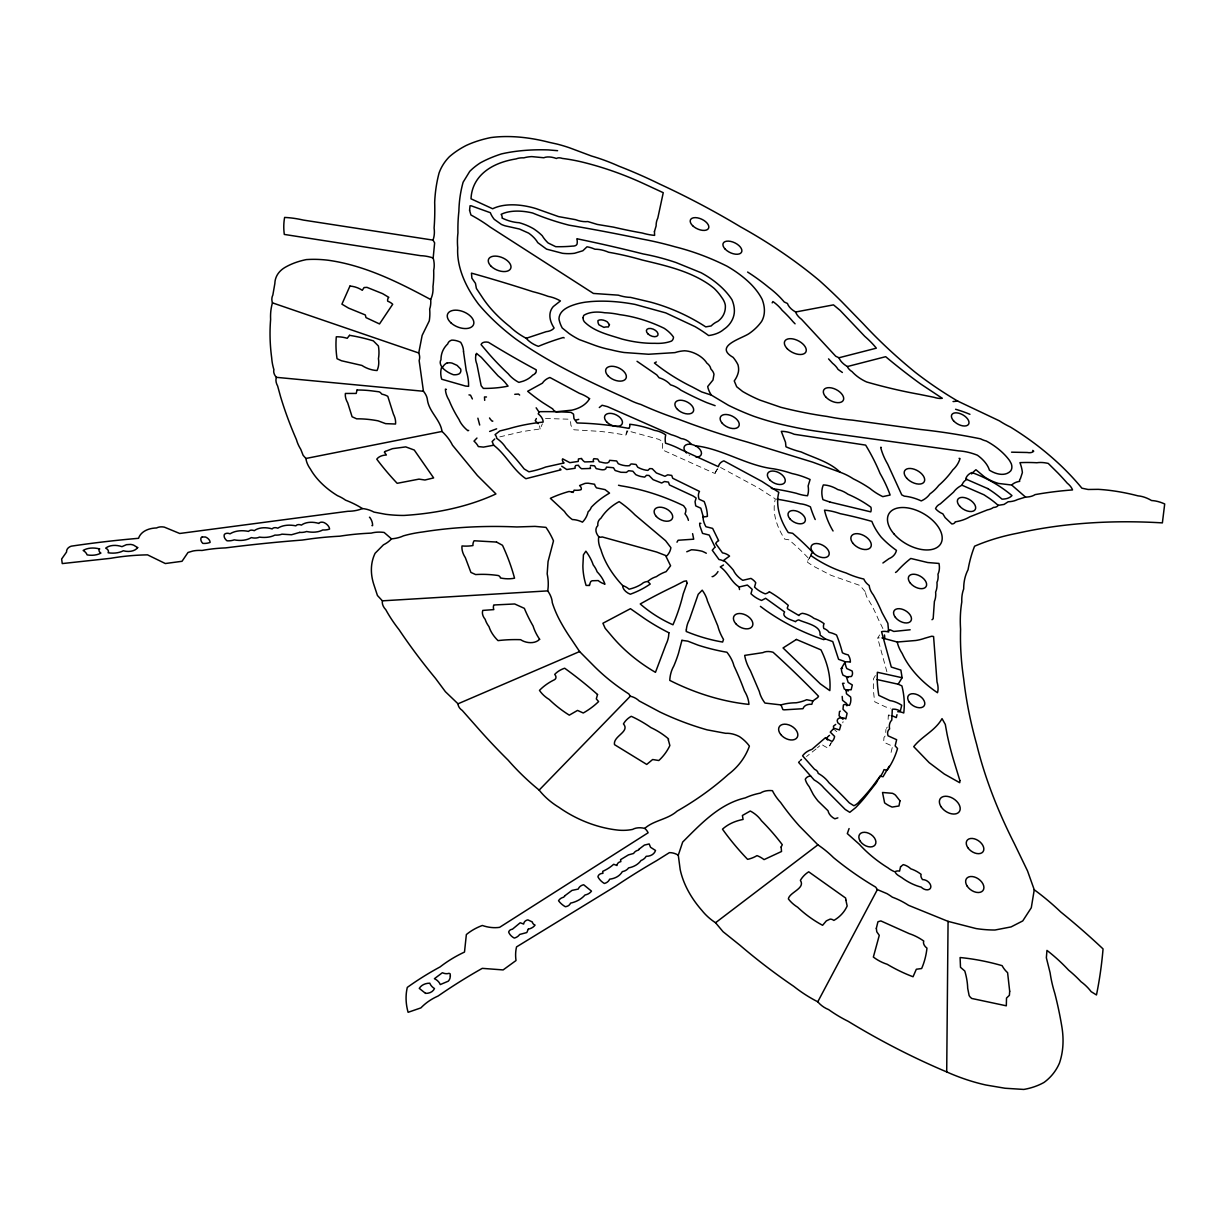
<?xml version="1.0" encoding="UTF-8"?>
<svg xmlns="http://www.w3.org/2000/svg" width="1226" height="1226" viewBox="0 0 1226 1226"><rect width="100%" height="100%" fill="white"/><g stroke="black" fill="none" stroke-linecap="round" stroke-linejoin="round"><path stroke-width="0.75" stroke-dasharray="5 3.75" d="M888.114 719.386L888.283 715.769L890.291 712.521M830.63 742.987L829.818 745.715M891.072 752.412L892.574 746.19L884.007 742.328L883.716 741.27L883.961 737.531L885.586 735.431L885.908 729.409M545.493 418.495L568.036 419.169L570.488 420.932L570.918 425.376L574.029 429.79L599.698 431.368A267.145 172.559 27.1 0 1 619.299 434.004L625.873 435.138L626.639 430.97L629.689 431.368L658.531 439.245A16.076 9.624 25.7 0 1 662.515 441.575L662.331 449.85L713.471 472.899L715.08 473.297L717.379 468.087M842.752 722.85L843.105 721.624M499.779 436.885L522.598 431.521L540.16 428.947L542.398 423.798M811.474 553.784L807.413 562.167A75.322 44.718 29 0 0 813.574 566.259L831.044 575.316L860.085 585.507L865.464 591.989L868.59 591.79M626.333 434.203L627.896 430.847M715.08 473.297L717.578 468.347M807.857 560.313L810.984 555.685M715.708 471.397L717.823 468.884M886.888 671.771L877.693 638.179L879.624 634.93M832.193 741.761L828.178 747.983A15.923 10.344 31.2 0 1 823.09 745.362L821.543 744.243L817.466 747.768M875.41 675.526L873.448 678.775L873.341 687.204A183.425 111.918 33.9 0 0 874.368 698.881L874.843 701.87L885.862 707.05A20.214 12.827 31.9 0 1 890.382 708.138M886.383 728.397L887.317 727.095M816.102 748.948L806.509 756.534M888.283 715.769L890.168 715.647M720.505 467.458L758.557 488.025L775.353 498.905C771.675 512.882 777.146 527.425 784.701 539.118L789.084 539.838L796.931 546.827A198.535 127.305 27.3 0 1 804.409 554.029L809.175 558.949M834.86 730.129L836.806 731.677M882.889 628.57L878.199 619.023A196.773 125.221 27.8 0 0 871.962 605.797L867.242 597.844A22.114 13.348 30.3 0 1 865.847 594.273L865.464 591.989M539.471 425.805L540.16 428.947M877.693 638.179A13.716 8.459 30.9 0 1 879.303 637.888M689.763 455.382A9.379 5.563 26.3 0 1 689.027 454.953"/><path stroke-width="1.5" d="M946.702 1071.922L948.066 921.37L908.527 905.309A56.549 38.742 35.3 0 0 892.344 897.171A48.274 33.071 34.8 0 0 886.996 893.647L877.372 889.601L875.655 887.103A211.7 134.446 33.1 0 1 833.542 857.648A76.64 53.193 32.8 0 0 817.911 844.837L799.429 826.094A202.98 129.282 33 0 1 780.701 802.57A44.718 29.761 31.6 0 1 772.426 790.678A23.616 15.984 31.4 0 0 760.411 793.084A98.432 67.491 32.8 0 0 745.301 797.881C719.493 803.796 700.674 824.071 682.683 842.047L678.284 855.181L680.169 869.479A91.429 63.691 32.3 0 0 701.854 910.366A42.512 30.052 32 0 0 715.54 922.734L723.034 931.683L739.968 945.246A394.787 250.686 33.2 0 0 793.728 986.332A100.808 69.959 34.5 0 0 817.773 1001.795A19.754 14.022 35.6 0 0 828.623 1009.596A99.26 68.733 35.3 0 0 848.177 1021.319A480.439 296.922 33.4 0 0 946.702 1071.922A164.192 110.248 36.6 0 0 985.919 1085.01L1005.029 1088.244L1023.817 1089.439A105.804 71.905 37.7 0 0 1044.016 1082.435A99.199 67.583 37.8 0 0 1059.433 1063.141A121.006 82.832 37.4 0 0 1062.053 1027.955A494.768 367.585 30.5 0 0 1054.789 993.29A160.514 101.497 39.7 0 1 1050.13 972.892L1046.36 957.767L1046.958 950.395A123.428 83.598 38.1 0 1 1068.597 970.134A88.533 59.277 38.5 0 1 1081.025 981.735A32.795 21.578 38.6 0 1 1091.14 991.65L1096.473 994.96A757.499 534.459 22.7 0 0 1103.048 948.924A569.967 432.579 40.7 0 0 1060.751 911.991A181.877 123.519 37.2 0 0 1034.254 889.769L1027.526 870.92L1014.254 843.442A517.142 286.394 38.4 0 1 976.662 744.366A639.175 342.928 39 0 1 963.713 679.081A533.049 291.527 38 0 1 961.445 659.803L960.985 653.535A533.049 291.527 38 0 1 960.586 629.245A259.759 148.561 34.9 0 1 961.812 601.905A77.652 45.377 32.4 0 1 963.697 588.94A106.907 61.852 32.6 0 1 968.05 569.738A337.901 188.329 35.5 0 1 974.593 546.198A409.009 239.591 37 0 1 1017.519 533.218A893.57 523.395 43.7 0 1 1162.386 522.889L1164.7 503.963A26.788 14.314 32.4 0 0 1151.582 500.545A21.164 11.325 32.2 0 0 1137.973 495.856A186.873 103.98 33.6 0 0 1098.205 489.343L1088.106 489.48L1081.899 488.193A182.95 104.287 30.2 0 0 1064.658 469.313L1062.59 467.275A182.965 104.302 30.2 0 0 1056.199 461.282L1054.008 459.321A182.965 104.302 30.2 0 0 1040.338 447.873L1037.962 446.019A182.95 104.287 30.2 0 0 1010.393 427.031A47.416 25.179 29.9 0 1 999.405 420.855L957.782 401.132A208.451 105.651 29.2 0 1 915.27 372.321A317.228 155.702 29.5 0 1 863.502 324.062L841.649 301.596A458.172 273.934 23.4 0 0 819.29 280.478A317.549 183.655 24.9 0 0 740.657 226.917A525.295 322.591 23.6 0 0 659.726 184.084A295.818 169.249 23.8 0 0 618.839 166.154A115.137 62.265 23.7 0 0 591.545 156.039L569.462 147.779A86.617 46.435 23.2 0 0 556.788 144.009L549.217 142.339A117.957 63.89 23.2 0 0 490.752 137.588A174.843 95.689 23.8 0 0 466.125 145.511A195.486 107.168 24.1 0 0 449.375 156.744A145.128 79 23.5 0 0 439.077 172.973A418.189 226.074 27.2 0 0 434.678 202.428A830.722 441.651 11.2 0 1 434.096 228.067A73.223 40.994 20.5 0 1 433.008 240.112L434.632 242.855L433.176 257.981A66.342 37.791 20.6 0 1 433.667 270.333A285.719 163.119 17.3 0 1 432.962 286.623A72.855 42.021 20.5 0 1 430.663 299.527A61.561 35.753 20.6 0 1 429.667 309.044A127.305 74.418 19.6 0 1 429.253 320.921L422.142 335.403L418.74 352.981A23.892 14.283 21.1 0 1 419.139 360.505L423.445 391.263A23.738 14.482 21.3 0 1 427.414 399.921C428.993 411.737 440.502 419.951 442.019 431.445A50.71 31.677 21.5 0 1 452.471 445.176L477.435 475.55L495.932 493.94A289.734 172.636 19.4 0 1 403.982 515.441A106.401 66.648 20.8 0 1 385.638 514.292L374.007 512.1A20.444 13.302 20.9 0 0 362.406 508.56A61.821 40.673 20.2 0 0 345.548 500.162A27.202 17.685 20.1 0 0 337.518 495.687A68.166 43.155 20.8 0 1 310.439 469.114A35.6 22.62 20.3 0 1 305.902 458.478L303.129 455.306L300.768 449.329A54.649 34.359 20.4 0 1 296.462 439.705A570.565 330.591 27.9 0 1 280.555 396.626L277.628 385.975A22.574 13.884 19.4 0 1 276.356 377.332A15.003 9.18 19.2 0 1 273.904 369.685A107.857 65.484 20.8 0 1 271.697 357.946A403.032 238.978 25.6 0 1 270.624 319.45A130.201 77.56 21.1 0 1 272.448 302.853A25.562 15.11 19.4 0 1 272.846 295.068L274.869 283.421A50.45 29.593 19.8 0 1 286.225 266.732A98.402 58.22 20.4 0 1 306.347 259.59L309.458 259.422A86.785 51.323 20.1 0 1 328.108 260.234C364.72 265.306 398.511 282.241 430.663 299.527M772.181 302.868L772.901 301.535A30.19 16.49 26.3 0 1 782.111 310.27A102.555 57.208 25.9 0 1 793.053 321.733L795.076 323.817M842.185 696.429L842.553 700.337L846.691 703.555L846.921 705.839M1034.254 889.769L1031.296 907.746L1022.745 920.925L1011.067 926.917L994.976 930.013A124.96 81.008 34.3 0 1 976.126 928.572L948.066 921.37M575.071 466.263L575.117 468.255L566.749 469.512L561.707 466.186M845.342 663.251L844.316 661.366L838.569 659.312L832.76 641.581L825.282 638.899L820.056 635.068C821.267 625.521 805.88 623.344 798.785 619.912A9.502 5.946 29.5 0 0 797.115 620.433L796.655 620.693A9.502 5.946 29.5 0 0 795.536 621.72C793.023 620.279 780.64 617.613 784.579 611.927L765.637 598.303L761.545 600.449A20.198 12.551 28.5 0 1 750.956 593.752L752.182 589.354L747.354 585.047L739.186 586.978L739.493 589.537M897.003 714.681L896.298 717.608L893.218 716.214A9.854 6.253 31.9 0 0 892.176 715.938M812.838 700.981L811.811 704.306A13.547 8.751 30.7 0 0 802.984 708.705L784.242 709.839L782.908 709.639L781.008 704.919L764.963 703.065A34.435 22.237 30.1 0 1 759.308 691.479L750.389 670.637A57.009 36.305 29.8 0 1 744.688 655.389L762.848 652.646A15.126 9.67 29.4 0 1 773.054 652.247A864.851 701.9 19.3 0 1 818.524 696.23A8.812 5.655 30.3 0 1 817.374 697.763L812.838 700.981L806.677 699.709A60.963 39.002 29.3 0 1 796.088 702.789A66.817 43.784 31.3 0 0 781.008 704.919M536.344 418.541L535.256 420.702L538.214 423.69M889.157 766.311L883.042 776.732L879.931 776.119L876.268 782.924L864.943 797.298A371.447 242.242 25 0 1 855.671 807.612L849.787 812.332L845.189 809.436L823.979 788.042A23.493 15.677 31.7 0 0 814.156 779.951L798.647 762.449L799.505 761.392M849.082 828.561L847.319 833.588L859.257 844.224A90.893 59.216 33.6 0 0 888.022 867.87A17.884 11.908 34 0 0 893.126 871.058L894.076 871.471M817.773 1001.795L877.372 889.601M717.976 571.546L717.7 572.067A30.481 19.018 27.1 0 1 713.011 576.511L712.091 576.634M848.223 677.518L842.921 675.112L841.741 671.771L841.281 668.553L845.128 662.009A11.923 7.494 30.7 0 1 850.354 662.178A17.992 11.295 30.3 0 0 848.162 654.837A13.103 8.168 30.3 0 1 842.4 652.768A189.754 122.692 27.3 0 0 836.546 635.037A18.712 11.708 30.1 0 0 829.052 632.355A6.59 4.107 29.8 0 0 823.811 628.509A12.413 7.708 30 0 1 824.087 623.682A23.217 14.528 29.7 0 0 813.972 618.364A15.984 9.992 29.5 0 0 802.478 613.322A9.532 5.931 29.5 0 0 798.969 615.544L787.812 609A3.203 1.992 29.1 0 1 787.276 607.989L788.257 605.337A82.663 52.718 28.6 0 0 769.254 591.683A13.854 8.597 28.4 0 1 765.162 593.828A20.244 12.536 28.5 0 1 754.542 587.101L755.752 582.718A11.126 6.927 28.2 0 0 750.925 578.411L742.741 580.327A19.34 11.969 28.1 0 1 733.424 570.228A68.135 43.094 27.2 0 0 723.784 560.236L729.562 556.098A8.98 5.563 27.6 0 0 722.512 552.895L715.723 543.562A12.26 7.555 27.5 0 1 718.681 540.758L712.628 528.391L705.931 526.72A31.447 19.156 27.4 0 1 703.05 516.544A9.578 5.839 26.8 0 0 707.417 516.361A73.943 45.439 25.7 0 0 704.168 501.541L699.081 499.227A20.352 12.306 27 0 1 699.479 491.411L672.737 478.278L671.725 475.427L667.695 474.83L664.921 476.301L656.354 472.945L652.217 468.73L649.749 468.577L647.895 470.401A16.352 9.869 25.6 0 1 637.735 467.229L636.064 464.47L631.788 463.964A3.724 2.268 25.5 0 0 630.455 464.393L629.612 465.65A15.601 9.425 25.2 0 1 618.287 463.719L616.632 460.961L609.674 460.332C608.97 465.144 602.273 462.187 599.33 461.819L597.69 459.045L593.89 458.662A5.609 3.417 24.9 0 0 593.66 461.666L584.679 461.926A7.494 4.567 24.7 0 1 581.568 458.463L578.457 458.938L578.228 461.436L569.845 462.662L562.642 458.846A5.195 3.188 24.3 0 0 564.113 462.938L545.647 467.045A118.57 71.568 22.4 0 1 528.912 471.795L524.13 468.914A281.582 184.498 19.5 0 0 505.955 447.858A28.612 17.7 22.8 0 0 496.653 438.28A8.122 4.981 22.9 0 0 495.059 434.632L499.779 430.97L508.928 428.686A224.266 142.86 26.4 0 1 543.149 422.096A13.609 8.23 23.5 0 0 538.229 413.852L539.317 411.691A403.507 268.402 28.2 0 1 571.055 412.38L573.523 414.143L573.952 418.572L577.078 422.985A267.82 172.36 27 0 1 629.015 428.426A15.923 9.486 24.9 0 0 629.766 424.257A69.606 42.205 25.7 0 1 654.531 430.387A16.122 9.609 25.7 0 1 665.718 434.893A45.714 27.079 26.5 0 0 665.549 443.184A51.967 31.447 26 0 1 680.691 449.452L718.421 466.692A19.309 11.478 27.1 0 1 723.846 460.853L761.99 481.466L778.832 492.362A85.789 50.649 29.2 0 0 788.257 532.559L792.64 533.295A199.041 127.152 27.3 0 1 812.807 552.42A9.456 5.716 29 0 0 811.03 555.639A75.491 44.642 29 0 0 846.109 572.971A55.936 33.225 29.3 0 0 863.824 579.04A12.383 7.448 30 0 0 869.219 585.522A22.16 13.333 30.3 0 0 873.356 594.947A197.248 125.067 27.8 0 1 882.015 612.556L887.854 623.298L888.697 632.003A13.747 8.444 30.9 0 0 881.555 631.697L891.302 667.067L900.88 670.086L902.121 677.733L898.152 684.2L876.988 679.541M644.753 828.408C653.703 820.301 667.818 819.489 677.043 811.152A521.755 335.204 19.8 0 0 728.259 774.449A131.243 87.92 27.3 0 0 748.626 748.166L749.408 746.113A29.363 19.693 29.7 0 0 739.431 736.596A20.903 13.992 29.8 0 0 725.639 733.317L707.111 729.853A195.21 123.305 27.7 0 1 659.849 711.969L639.206 700.95A12.934 8.705 27.4 0 0 630.317 696.215L628.815 693.916A142.216 91.291 27.6 0 1 594.901 666.975L579.607 651.558L571.546 639.512A197.003 124.638 28.1 0 1 558.826 618.548A134.538 86.295 27.3 0 1 552.282 602.64A32.091 21.087 24.3 0 0 551.455 598.242L550.934 596.771A32.091 21.087 24.3 0 0 547.715 590.886A91.981 60.181 22.9 0 0 547.179 573.875L548.053 561.554L553.493 540.881A94.341 61.024 23 0 0 545.968 527.364L534.95 526.383L516.82 526.965A480.822 347.586 29.7 0 0 422.771 531.961A143.381 96.456 23.8 0 0 403.477 535.839A40.151 25.945 21.1 0 1 391.492 538.858A45.592 29.639 20.6 0 1 383.462 544.804L375.095 553.294A83.123 55.032 22.9 0 0 373.93 584.848L377.439 595.499L382.389 600.832A14.835 9.977 21.8 0 0 385.807 609.72A153.296 100.716 24.3 0 0 399.032 629.643A532.191 321.028 29.1 0 0 435.506 678.376L445.421 691.725L458.018 703.801A9.348 6.498 24 0 0 462.279 710.467L476.531 726.589A484.423 297.949 29.4 0 0 508.223 760.243A195.547 130.998 27.7 0 0 539.149 790.096A57.254 40.06 27.2 0 0 559.025 807.398A91.965 63.675 27.5 0 0 618.915 830.201A50.465 35.339 28 0 0 632.555 829.42A18.237 12.919 29.4 0 1 644.753 828.408A11.065 7.831 29.1 0 1 648.11 832.791L499.595 927.346A31.815 23.815 26.5 0 1 482.324 925.477A77.805 59.584 28.8 0 0 466.355 934.564L464.501 952.066A183.67 144.147 32.3 0 0 440.073 966.931A453.681 362.651 42.1 0 0 407.308 987.39A69.575 54.281 27.7 0 0 408.105 1012.308L420.886 1007.895A75.874 60.028 28.8 0 1 438.05 996.048A1025.534 763.446 57.6 0 1 482.278 968.356L503.12 969.919L516.023 960.525A54.618 41.163 29.6 0 1 516.544 946.901L615.759 886.092A1834.648 1134.755 61.1 0 1 656.676 860.621L669.396 852.637A13.179 9.348 30.3 0 1 678.284 855.181M676.982 542.198L678.116 540.252L693.701 539.195L692.598 533.662M827.933 736.657L826.324 738.696L827.596 739.968M539.149 790.096L630.317 696.215M828.515 736.06L829.512 735.401M965.031 480.623L964.203 481.389A29.792 16.704 30.5 0 0 961.966 485.205A62.419 35.232 31 0 0 953.537 492.147L940.296 503.886A25.01 14.298 30.4 0 0 935.545 508.637A11.279 6.437 30.1 0 0 942.84 513.817L945.139 517.633L951.82 523.962A7.249 4.153 30.2 0 0 955.161 521.878A75.384 42.665 29.4 0 0 969.812 516.82L987.512 509.863A28.505 16.015 30.2 0 0 993.397 507.441A11.708 6.559 30.5 0 0 998.209 505.342L1004.063 504.422L1008.155 501.771A36.811 20.413 30.3 0 0 1017.442 499.595L1025.534 497.082A29.991 16.52 30.5 0 0 1035.066 494.63A626.747 362.513 39.5 0 1 1072.535 489.925A13.134 7.157 31.1 0 0 1067.218 483.151A200.773 115.413 30 0 0 1058.084 473.159L1048.261 463.428A30.696 16.735 31 0 0 1036.828 462.754A187.777 105.589 32.8 0 0 1019.955 462.662L1020.844 465.206A67.874 37.577 29.8 0 1 1022.377 472.577L1020.369 478.784A7.095 3.908 30.7 0 0 1019.695 481.343A31.738 17.562 31.1 0 0 1011.68 485.021L998.577 483.458A28.52 15.708 30.2 0 1 984.585 476.975L975.942 469.742A98.969 55.109 31.5 0 0 971.574 473.926M800.455 760.381L801.497 759.461M476.945 438.05L474.002 441.115A19.447 12.061 22.5 0 1 478.324 446.57L483.473 447.107L493.71 445.222C506.077 454.693 513.066 470.033 525.877 478.707L561.033 469.788L560.052 468.761M599.315 407.538L602.104 405.254L607.529 406.664L671.143 434.678A31.83 19.034 26 0 1 681.12 438.571A9.026 5.364 26.1 0 1 691.203 444.333M932.005 619.728L933.17 618.762L934.396 601.43A44.902 26.849 30.2 0 0 935.622 592.127A48.059 28.612 30.1 0 0 936.955 582.442A35.202 20.842 30.2 0 0 937.967 574.228A39.83 23.493 30.1 0 0 938.978 563.439L927.73 562.535L910.78 558.458A288.6 170.675 34.8 0 0 896.819 571.592L895.516 572.465M714.237 547.945L712.275 550.229L719.034 559.562A8.95 5.578 27.6 0 1 723.616 561.079M715.54 922.734L817.911 844.837M686.759 551.777L691.433 549.769A42.42 26.665 27.5 0 1 702.1 551.24A23.478 14.681 27.3 0 1 706.314 553.248M575.776 465.482L578.473 465.282A7.479 4.582 24.7 0 0 581.568 468.73L590.534 468.47L590.212 467.627M882.904 562.995L889.003 558.658A31.018 18.344 29.5 0 0 896.436 550.367A65.407 37.807 30 0 1 881.188 537.141A62.909 36.428 30.1 0 1 871.855 521.387A359.954 232.342 32.5 0 0 840.162 513.648A46.312 27.677 29.1 0 0 824.516 510.139A96.272 56.013 29.9 0 0 832.331 529.77L833.052 530.981M494.737 438.985L492.132 441.575L493.71 445.222M479.703 425.024L477.879 418.189M965.965 479.918L966.992 479.305M723.478 565.017L720.29 566.918C728.137 572.281 731.033 582.089 739.186 586.978M957.782 401.132L953.046 401.546M825.282 638.899L823.78 639.65A136.546 82.096 29 0 1 765.468 610.134L760.411 606.38M897.263 642.026L915.745 640.493A72.947 43.952 30.1 0 0 924.726 638.256L931.607 636.263A6.605 4 31.4 0 1 933.584 636.555L937.016 681.993A34.497 21.409 31.5 0 1 937.492 692.721A73.729 44.565 32 0 1 902.198 653.519A40.228 24.489 31.5 0 1 897.263 642.026L881.969 637.903M458.018 703.801L579.607 651.558M489.634 431.445L496.637 428.824M468.684 430.403L467.903 430.709A29.746 18.145 22.8 0 1 459.014 419.507A158.077 94.034 24.5 0 1 449.053 400.228A38.466 23.217 22.6 0 1 445.421 389.117L446.402 389.424M526.199 338.299L546.168 331.679A20.198 11.616 23.2 0 0 554.106 328.001L553.156 326.468A39.937 22.834 24 0 1 553.324 306.531L560.42 300.937A21.915 12.521 23.4 0 0 548.175 296.385A90.188 52.626 23.3 0 0 532.743 291.65A1331.528 1129.882 26.4 0 0 471.458 273.137L471.887 278.21L475.458 283.344L476.393 288.432L482.492 297.627A110.386 62.189 23.7 0 0 509.985 326.698A47.416 27.202 23.3 0 0 526.199 338.299A18.712 10.85 23.4 0 0 538.352 346.345A411.63 254.993 29.4 0 1 563.286 337.502L564.19 337.932M837.864 817.865L834.845 818.799A9.915 6.605 32.4 0 1 828.04 810.769L818.048 801.053A60.289 39.523 32.3 0 1 813.206 794.371L809.145 786.556A18.865 12.475 31.7 0 1 805.283 779.292A12.505 8.306 31.7 0 1 810.555 775.889M656.324 361.961L654.439 363.019A116.47 64.717 25.9 0 0 692.307 386.972L701.578 391.891L711.341 395.094L728.459 405.316A155.917 85.636 26.5 0 0 753.806 416.288A183.548 100.011 26.3 0 0 790.203 426.357A255.836 136.5 25.9 0 0 816.654 431.215L958.594 450.877A43.875 24.505 30.2 0 1 977.398 455.214A25.884 14.39 29.9 0 1 989.413 470.156C995.267 474.018 1004.983 476.883 1010.622 470.999A19.907 10.942 30.2 0 0 1011.297 463.735L1009.642 460.67A43.6 24.137 30 0 0 1006.04 456.225L1004.707 454.785A43.6 24.137 30 0 0 986.256 441.008A15.279 8.321 29.8 0 1 980.585 438.847A610.671 381.409 36.5 0 0 920.603 429.498L852.56 420.15A177.54 95.613 26.7 0 1 827.06 416.442A285.122 149.541 25.8 0 1 780.824 407.293L759.768 400.044A83.552 46.465 26.7 0 1 742.649 391.492L736.688 386.742L734.236 380.903A72.028 40.856 25.3 0 0 738.404 371.892A38.91 22.053 25.8 0 0 737.975 364.766A42.22 23.984 25.8 0 0 733.148 357.379C713.455 346.146 741.515 338.713 749.086 333.579A144.101 78.556 24.4 0 0 761.622 321.411A67.997 37.255 25.4 0 0 762.741 300.998L762.204 299.466A64.717 35.493 25.5 0 0 751.124 284.34A71.384 39.232 25.5 0 0 742.956 277.015L741.485 275.85A71.384 39.232 25.5 0 0 726.987 266.18A146.599 82.479 25.5 0 0 675.189 246.84A236.419 136.76 25.7 0 0 642.317 239.101A2304.619 1874.523 64.3 0 0 569.094 225.186A144.913 75.491 23.1 0 1 532.605 213.002A46.542 25.715 23 0 0 501.143 214.335A10.467 5.747 22.3 0 1 502.047 218.044A26.88 14.651 22.5 0 0 519.196 222.718A34.696 19.248 22.8 0 1 533.417 228.664A40.351 22.405 22.7 0 1 542.244 235.729A34.251 18.742 23.5 0 0 548.114 242.978L555.73 246.687A137.419 73.1 22.4 0 0 572.465 246.104A8.076 4.429 23.5 0 0 577.002 244.173A31.217 17.133 23.1 0 0 576.848 238.748A1500.44 1212.729 40.8 0 1 643.221 253.951A147.626 83.889 25.3 0 1 676.062 262.563L701.103 272.739A60.58 33.5 25.2 0 1 731.968 299.711A58.94 32.504 25.2 0 1 734.282 308.691C735.217 316.952 730.573 324.982 723.738 329.411A52.136 28.857 25.2 0 1 708.643 335.556A94.754 54.511 25.3 0 0 695.142 326.668L665.779 312.906L635.022 304.416A140.423 81.897 25.4 0 0 590.947 301.565L585.614 302.132A93.605 53.99 24.9 0 0 577.415 303.772C569.967 305.872 559.24 309.657 558.964 318.944A50.91 29.041 24.3 0 0 562.228 328.001L569.109 333.533A47.967 27.248 24.1 0 0 579.27 339.571L594.702 345.288A66.204 37.393 24.2 0 0 610.977 349.793A90.28 50.588 24.2 0 0 624.111 352.506L648.539 354.253L675.005 352.613A48.795 27.968 26 0 1 684.491 350.789A18.804 10.712 25.7 0 1 706.835 363.08A9.655 5.486 25.9 0 1 710.728 368.75L712.49 370.942A14.528 8.291 25.9 0 1 713.976 374.298L712.996 379.999L707.693 386.542A34.635 19.8 26.5 0 0 711.341 395.094M835.718 724.413L833.435 726.19L833.787 729.286M795.628 312.002A14.85 8.015 26.9 0 0 801.528 319.312L835.734 356.26L838.982 357.762L876.345 348.169A69.054 37.899 27.4 0 0 864.759 336.338L840.055 310.331L833.481 304.876L795.628 312.002A13.532 7.295 26.8 0 1 787.46 303.481L784.242 301.994A68.533 37.623 25.9 0 0 768.503 287.236A132.163 73.79 25.5 0 0 748.32 272.494L747.599 272.049M847.396 366.543L885.662 356.689A343.587 167.656 29.4 0 0 920.282 383.723L942.273 398.297A15.202 8.23 28.9 0 1 934.12 397.331L919.362 394.343A332.767 166.246 26.5 0 1 866.629 381.976A26.236 14.314 28 0 1 852.055 371.616A8.98 4.919 27.8 0 1 849.756 369.854L849.112 369.21A8.98 4.919 27.8 0 1 847.396 366.543A14.252 7.785 27.7 0 1 838.982 357.762M492.821 421.131L492.254 421.254A14.314 8.689 23 0 1 489.649 418.173L489.542 417.959M305.902 458.478L442.019 431.445M695.433 445.774C722.145 448.685 746.665 465.711 773.713 468.838A87.184 52.442 28.3 0 1 792.042 473.543A54.588 32.474 28.3 0 1 810.095 479.504L808.118 486.002A45.776 27.049 27.5 0 1 807.505 495.748A31.094 18.206 27.9 0 1 796.364 493.296A183.931 114.355 29.5 0 0 773.345 488.822L771.307 488.316M841.281 668.553L842.477 668.369M514.767 394.312L518.491 394.067L519.655 395.033M910.167 629.781L893.8 631.451L890.137 629.796A7.571 4.628 30.6 0 1 888.191 630.425M371.999 525.648L372.581 525.617A20.888 13.609 20.6 0 0 369.746 517.311L369.455 517.234M538.98 411.997L536.145 407.798M844.132 683.265L842.538 683.357L844.27 688.981L848.223 691.02M382.389 600.832L547.715 590.886M486.477 396.979L484.485 396.963L484.699 400.35M276.356 377.332L423.445 391.263M557.6 150.691L548.344 149.909A195.486 108.072 24.3 0 0 501.48 153.909A222.672 123.228 24.7 0 0 480.454 162.797A162.568 89.008 24 0 0 469.757 171.364L463.121 182.199A357.333 193.662 26.7 0 0 458.876 211.408A431.659 234.12 27.8 0 0 457.957 232.925A187.272 104.133 24.5 0 0 457.712 247.759A152.714 85.483 24.1 0 0 478.584 304.247A170.414 94.831 24.2 0 0 515.855 339.066C550.612 363.708 589.384 381.822 628.11 399.247A37.715 21.915 25.1 0 0 640.861 404.473A215.975 118.707 25.3 0 0 678.3 419.139A440.563 225.814 25.2 0 0 747.247 442.034L812.623 462.141L840.147 472.24A36.504 21.348 28.7 0 1 853.342 478.86A77.943 46.144 28.9 0 1 870.031 488.5A36.228 20.719 29.1 0 0 882.797 496.637L890.122 495.028A171.548 102.003 27.1 0 0 880.023 473.389A259.667 155.809 25.6 0 0 865.648 445.115L794.203 434.265A21.731 12.582 27.6 0 0 781.299 431.353L785.514 442.295L785.958 446.8A57.009 32.474 27.4 0 0 801.16 451.95C814.279 458.003 829.65 461.941 840.147 472.24M700.858 523.349L699.663 523.211L699.801 525.663L702.529 533.387L709.21 535.057L715.218 547.424M881.325 447.413L880.666 447.321A89.774 50.005 29.9 0 0 887.701 464.179L901.754 494.875L904.298 496.147A36.581 21.179 29.9 0 1 921.278 500.913A54.25 30.911 29 0 0 929.952 493.879A113.834 64.396 28.1 0 0 938.702 485.45A257.981 143.978 26.1 0 0 952.801 469.88A78.433 43.768 28.7 0 0 960.019 458.555L959.084 458.34M637.03 361.302L656.784 374.895L659.067 377.761A14.804 8.597 25.4 0 1 670.53 384.826A18.191 10.574 25.6 0 1 680.905 390.174A174.966 95.904 26 0 0 706.85 402.664L715.126 405.668M433.008 240.112L303.297 220.067A68.641 39.661 19.5 0 0 284.631 217.431A144.499 82.173 21.4 0 0 284.309 234.427L420.595 255.682A27.999 16.015 21.5 0 1 433.176 257.981M468.976 394.895L470.508 395.17L472.378 398.94M618.517 485.251L621.138 485.848A153.633 98.432 26.6 0 1 683.572 505.725L685.809 508.897A19.371 11.877 26.3 0 1 684.982 513.817A19.631 12.091 26.4 0 1 688.338 520.069L688.399 520.36M902.121 677.733L877.372 672.277A183.869 111.765 33.9 0 0 878.797 695.372L889.861 700.567A20.275 12.812 31.8 0 1 901.738 705.256L900.313 711.126A9.885 6.237 31.9 0 0 892.298 709.272L891.777 720.106A20.244 12.827 32.3 0 0 889.616 728.918A12.321 7.846 32.2 0 0 888.053 735.815L896.635 739.707L895.149 745.914L897.539 748.519A170.245 110.447 29.1 0 1 887.149 770.219L884.038 769.606A64.334 41.853 31.2 0 1 877.28 779.92A372.397 241.982 25 0 1 859.778 801.053A32.351 21.348 31.9 0 1 853.909 805.758L849.296 802.861A282.608 203.593 30.8 0 0 829.067 782.832A23.555 15.662 31.6 0 0 818.156 773.345A4.49 2.973 31.5 0 0 814.524 769.284L802.586 755.829A36.152 23.8 31.8 0 1 811.888 749.393L825.496 737.638A15.969 10.329 31.2 0 0 832.148 741.393A19.309 12.551 30.9 0 0 834.584 736.397L830.263 732.106L833.45 728.811A4.414 2.85 31.2 0 1 835.059 728.581L839.473 729.945L840.821 725.164L837.726 722.712C835.136 717.348 842.706 716.72 845.833 718.926L847.105 713.317L842.998 709.256L843.381 705.119A4.306 2.743 31.1 0 1 844.683 704.46L849.449 705.364A26.221 16.735 30.6 0 0 850.614 697.012L846.461 693.778L846.078 689.87L851.181 689.748L852.315 684.966L848.162 682.438L846.415 676.813L851.35 676.507A11.249 7.095 30.5 0 0 852.101 670.99L846.783 668.568A25.792 16.122 30.9 0 1 845.128 662.009M955.575 409.269L957.261 409.76A81.468 45.239 29.9 0 1 968.188 413.606L969.935 414.311M272.448 302.853L418.74 352.981M961.966 485.205L983.972 494.798L989.566 498.507A62.02 35.447 30.5 0 1 994.868 502.522L998.209 505.342M898.152 684.2L901.907 685.901A130.906 83.674 29.6 0 1 903.731 712.98A11.57 7.31 32 0 0 897.723 711.739M647.864 581.492A38.558 24.627 27.3 0 1 656.431 576.634A67.169 42.864 27.9 0 1 666.132 571.638L670.576 565.768L665.534 555.47L656.661 552.037L602.027 536.896A3.126 1.962 25.4 0 1 598.732 536.712A39.385 24.796 26.1 0 0 600.909 549.662A98.586 61.576 27.1 0 0 622.609 585.522A9.685 6.207 26.3 0 0 630.317 594.227L633.06 593.169A147.013 92.088 24.1 0 0 650.224 584.036L647.864 581.492A13.67 8.735 26.7 0 0 641.995 583.806A60.273 38.205 25.4 0 1 629.076 589.2A12.291 7.908 26.2 0 0 622.609 585.522M842.369 372.474L838.017 369.363A17.44 9.639 27.5 0 0 832.561 363.279L828.561 358.881M1011.557 452.179L1027.219 452.486A11.218 6.069 30.4 0 0 1033.702 451.214L1032.736 450.402M391.492 538.858L384.136 532.467A28.949 19.049 21.4 0 0 379.049 532.115L377.409 532.161A28.949 19.049 21.4 0 0 371.263 533.126A266.44 187.379 23.8 0 0 339.786 536.191A359.264 260.525 24.3 0 0 311.649 538.72L302.255 540.053A3274.232 2257.281 83.1 0 0 225.584 547.899A144.883 100.93 18.9 0 0 202.029 550.474A29.072 19.631 17.5 0 0 192.865 551.026L188.007 552.482L182.015 561.293L165.326 563.531L147.534 554.857A207.056 148.269 17.1 0 0 110.463 558.336L62.25 563.577L61.637 559.01L66.541 552.037A10.896 7.341 14.7 0 1 71.185 546.183A1205.112 1085.087 45.9 0 1 130.155 539.057L138.569 538.291A25.302 16.934 16.6 0 1 156.576 527.962A10.436 6.958 16.6 0 1 164.33 527.134L179.716 533.479L347.893 511.288A39.094 25.087 20.2 0 0 362.39 508.56M1011.68 485.021L1025.534 497.082M842.998 719.294L839.074 715.815L839.458 711.678A4.291 2.743 31.1 0 1 840.254 711.157M703.494 517.571L700.812 508.208L695.724 505.894L695.05 501.695L696.138 498.062L693.318 496.086L669.457 484.96L668.446 482.109L664.431 481.527L661.657 483.013L653.106 479.657L648.983 475.458L646.516 475.29L644.677 477.129L640.846 476.5A16.321 9.885 25.6 0 1 635.742 474.615L632.861 471.213L628.601 470.707L626.409 472.393L620.938 472.286L615.115 470.493L613.475 467.734L606.518 467.106C605.813 471.918 599.131 468.976 596.204 468.623L594.564 465.849L590.763 465.466A5.594 3.417 24.9 0 0 590.334 466.095M884.498 634.976L884.835 638.455M686.483 452.992A9.379 5.563 26.3 0 1 687.449 444.348A9.379 5.563 26.3 0 1 700.337 449.927A9.379 5.563 26.3 0 1 696.077 457.145M776.901 499.151A269.429 171.885 30.6 0 1 800.18 503.779A19.064 11.356 28.4 0 1 810.417 506.844A139.059 80.334 30.2 0 0 815.213 519.533M578.733 419.369A78.694 46.419 23.4 0 1 576.097 419.982M666.561 556.098A37.071 23.187 26 0 0 670.898 547.685L665.595 540.712L634.915 514.828A79.383 50.251 25 0 0 619.161 501.633A108.194 67.828 27.2 0 0 600.97 518.169A17.915 11.218 25.6 0 0 597.859 525.586L596.924 526.659A14.543 9.149 25.5 0 0 598.732 536.712M781.131 847.013L781.529 851.488L764.043 859.625A18.804 13.088 31.9 0 0 756.994 855.625A47.201 32.55 30.7 0 1 747.615 859.365A210.964 137.496 32.6 0 1 722.497 829.174A68.089 47.17 32.3 0 1 743.079 819.458L742.404 815.489L750.281 811.014A22.727 15.601 31.1 0 1 761.453 820.73A193.064 139.657 30.1 0 1 782.28 844.699L781.131 847.013M583.024 317.687L583.315 319.833A10.023 5.701 24.1 0 0 584.465 321.886C594.349 331.74 609.199 334.928 621.965 339.05A88.441 49.193 24.3 0 0 654.761 343.311A47.324 26.574 24.7 0 0 671.618 341.027A15.555 8.797 25.1 0 0 673.488 337.119A25.961 14.727 25 0 0 664.247 328.338A89.789 51.998 25 0 0 619.758 314.653A59.415 34.144 24.7 0 0 604.755 312.768A34.098 19.478 24.4 0 0 583.714 315.419L583.024 317.687M469.573 210.274L470.937 214.979A102.08 57.944 21.5 0 1 490.109 227.04L593.415 293.443L618.302 295.159A28.244 15.662 24.3 0 0 630.516 297.382L650.424 302.102A113.62 65.545 25.2 0 1 705.747 326.882L711.172 325.947A50.189 28.014 26.5 0 1 717.777 321.381A55.752 30.727 25.1 0 0 725.332 305.32A27.416 15.08 25.5 0 0 721.516 297.136A49.27 27.217 25.2 0 0 714.329 288.554A49.193 27.202 25.3 0 0 708.597 284.171C688.843 270.716 665.028 265.506 642.163 260.004A203.7 118.401 25.1 0 0 608.632 252.249A21.685 11.969 24 0 0 594.932 249.23A18.896 10.436 23.8 0 0 587.009 246.794L582.871 250.748L574.626 253.261A42.925 23.463 23.2 0 1 562.489 253.307L546.566 249.139L537.754 242.641A27.279 15.141 22.7 0 0 528.636 233.124L519.472 229.032L505.127 225.829A21.302 11.662 22.5 0 1 501.403 224.435L494.247 219.347A33.194 18.16 22.7 0 1 490.354 212.711L471.274 205.83L470.048 205.769L469.573 210.274M845.879 900.145L847.166 905.983A64.058 44.213 32.7 0 1 833.879 920.404L832.868 919.791A4.659 3.234 34.2 0 0 830.109 919.132L826.355 920.864L822.6 925.293A79.2 53.852 33.5 0 1 797.651 907.24A24.964 17.271 33.2 0 1 788.364 898.919C789.375 892.313 805.743 888.421 800.379 880.391A51.369 35.324 34.1 0 1 808.7 871.809L845.649 898.06L845.879 900.145M1009.688 991.252L1009.396 995.313L1006.515 998.071L1006.316 1005.81L971.712 998.454L970.394 997.259A6.452 4.368 37.5 0 1 969.107 995.451L967.697 988.294A89.421 61.821 35.8 0 0 964.785 971.007L960.494 967.314L960.096 957.537A231.561 161.403 41.1 0 1 1002.132 965.659A18.237 12.091 37.4 0 0 1007.603 972.678L1009.688 991.252M589.537 584.664L589.522 585.476L586.089 585.43A117.589 74.571 27.4 0 1 582.886 565.768L583.423 554.826L585.875 551.179A60.426 38.987 24.4 0 1 593.215 564.91A28.244 18.191 25.1 0 1 597.108 571.791A35.079 22.696 25.2 0 1 604.939 584.22L603.974 583.775A11.034 7.08 25.8 0 1 598.227 580.572L592.204 580.756A7.279 4.689 25.7 0 0 590.671 581.722L589.537 584.664M959.881 780.594L959.728 782.709L944.311 774.035L929.17 762.649L913.738 746.665C921.906 736.198 935.254 730.773 942.028 718.62L945.292 724.413L947.1 734.328A423.276 241.798 37.5 0 0 954.579 763.246L959.881 780.594M876.329 928.343L876.774 931.775L879.272 935.361L873.356 957.062A32.75 22.451 35.3 0 0 887.195 964.28A113.742 76.058 34.9 0 0 913.048 976.754L916.328 969.245L921.63 968.54A132.331 91.843 33.4 0 0 926.963 948.096A6.59 4.475 36 0 1 923.745 941.047A39.247 26.926 36 0 0 909.156 933.614L880.866 920.925L877.939 921.753L876.329 928.343M687.05 583.254L683.188 594.012A472.301 300.033 18.4 0 1 674.545 621.015L672.967 624.785L670.714 623.758A83.812 52.687 27.2 0 1 642.041 605.506L640.248 603.958L648.692 599.284A1259.562 806.11 49.2 0 1 674.469 586.212L683.939 581.293L686.483 580.879L687.05 583.254M668.906 632.769L668.599 636.202A59.844 39.002 26.2 0 1 666.101 644.171L655.466 672.338L652.324 670.469A117.19 74.679 27.6 0 1 612.356 636.769L605.169 628.294L602.916 623.252L630.44 608.694L644.554 618.563A140.086 86.908 27.3 0 0 665.749 631.16L668.906 632.769M668.339 739.86L669.856 745.546A101.681 69.1 26.3 0 1 658.822 760.518L652.646 759.522L646.73 764.426L614.502 744.642C612.847 736.106 630.333 731.799 623.452 723.907A39.738 27.003 28.4 0 1 631.267 716.306A89.207 62.036 27.7 0 1 650.991 727.631A53.193 36.596 28.2 0 1 668.507 738.88L668.339 739.86M686.33 629.919L686.238 631.497L690.759 633.29A115.183 71.721 27.3 0 0 722.635 642.041L723.509 639.451A62.48 39.493 29.1 0 1 717.823 625.95L707.479 601.046A36.734 23.401 27.1 0 0 702.207 590.181L698.207 594.303L689.318 619.85A58.296 37.378 28.7 0 0 686.499 628.371L686.33 629.919M654.439 231.576L654.623 235.377A40.688 21.639 24.3 0 1 642.255 233.017A309.81 152.453 23.1 0 1 613.506 227.132L597.307 224.435L587.806 221.554A18.252 9.839 23.5 0 1 575.622 219.684L558.55 216.604L536.16 208.65A55.844 30.849 23 0 0 492.653 208.772L471.029 198.811A117.006 63.767 23.6 0 1 516.069 158.92A22.283 11.877 22.8 0 1 523.854 157.847L525.831 157.357A45.515 24.321 23.1 0 1 531.793 156.606L543.777 157.756A14.881 7.862 23 0 1 556.435 158.491A6.452 3.402 23.1 0 1 562.29 158.415A118.202 64.288 23.7 0 1 581.645 161.924A193.708 107.796 24 0 1 643.987 183.777L663.251 192.697L657.795 218.136A55.446 29.562 25.3 0 0 656.125 225.891L654.439 231.576M463.52 351.709L466.217 370.513A111.03 66.97 20.5 0 1 468.501 382.435L468.623 386.328L465.589 386.067L441.712 379.232A46.649 27.953 22.6 0 1 441.789 366.804A13.271 7.923 22.1 0 1 440.992 359.724A57.27 34.083 22.8 0 1 447.751 343.908A12.842 7.586 22.1 0 1 451.75 340.123A12.582 7.448 22.1 0 1 460.685 342.299A32.428 19.218 21.7 0 1 463.474 350.421L463.52 351.709M450.34 976.003L450.049 977.98A12.275 9.517 26.1 0 1 448.241 981.198L440.272 984.57A9.854 7.678 26 0 0 434.402 978.7L442.387 972.724A7.938 6.13 26.2 0 0 449.022 973.306L450.172 973.812L450.34 976.003M899.961 800.823L898.965 805.972L892.16 807.076A21.026 13.685 32.9 0 1 884.62 802.877L882.521 792.486L892.421 793.299A8.153 5.318 33 0 1 895.501 795.153L899.961 800.823M900.558 866.767L899.577 871.119A7.601 5.088 34.4 0 0 894.949 871.839L896.114 873.571A7.739 5.165 34.3 0 0 898.152 875.349L901.861 877.693A39.584 26.16 34.3 0 0 921.186 887.134A6.467 4.306 34.8 0 0 928.848 889.555A6.467 4.306 34.8 0 0 929.921 883.731A6.467 4.306 34.8 0 0 922.565 879.624A7.172 4.751 34.7 0 1 921.094 874.337A23.631 15.815 34.7 0 0 910.795 868.82A11.632 7.77 34.4 0 0 903.255 864.621L900.558 866.767M681.932 640.34L678.484 653.366A325.58 212.803 21.2 0 1 673.794 666.04L672.936 667.664A69.79 45.776 29.2 0 0 670.974 672.844L670.515 674.668A69.79 45.776 29.2 0 0 669.779 680.384A158.123 99.505 27.7 0 0 748.933 704.383A39.247 25.838 28.8 0 0 744.458 690.958A403.829 282.118 21.8 0 0 733.945 665.81A41.408 26.987 28.1 0 0 726.941 652.247A147.074 91.076 27.2 0 1 698.069 645.152L687.786 641.152L681.932 640.34M476.056 354.59L475.765 355.846A32.474 19.233 22.9 0 0 476.914 364.214L481.159 385.73L483.35 388.412L486.63 388.397A112.899 65.744 21.8 0 0 505.204 386.68L508.085 386.113L504.805 382.129A47.324 28.55 22.4 0 0 498.078 375.876L481.328 357.348L476.485 353.364L476.056 354.59M357.042 390.037L356.199 393.439L345.38 393.454A28.566 17.547 20.8 0 0 347.709 402.848L352.092 416.763L356.659 418.832A80.165 50.91 21.1 0 1 378.083 420.84L385.608 423.644L395.538 424.027A34.297 21.24 20.6 0 0 393.423 414.112L387.784 396.32A11.708 7.187 20.9 0 0 381.93 394.19L380.382 392.55A3.939 2.406 20.8 0 0 379.003 391.799L373.853 391.14A83.046 52.059 21 0 0 357.042 390.037M597.537 694.514L596.296 698.897L598.595 701.578A133.879 89.621 23.9 0 1 583.254 712.996L577.523 710.421L569.308 715.156A85.912 57.316 26.6 0 1 549.263 699.51A24.459 16.582 25.8 0 1 539.486 690.376A94.05 64.549 27.5 0 1 554.504 679.71A5.624 3.801 25.5 0 0 554.719 674.392A41.24 27.937 26.5 0 1 564.65 668.216A342.131 254.349 22.9 0 1 597.537 694.514M528.283 929.155L526.812 932.557L519.64 934.457A13.609 10.237 27.4 0 1 515.135 937.813L514.276 938.074A10.099 7.601 27.7 0 1 508.652 932.082A6.329 4.766 27.7 0 1 512.422 929.216L520.207 922.764L523.655 924.052A7.662 5.732 28 0 1 527.885 919.883L532.345 921.952A3.632 2.713 28.1 0 0 535.072 925.094A15.999 11.969 27.6 0 1 528.283 929.155M349.946 286.072L341.916 304.171L348.567 308.109L365.317 314.959L365.992 317.611L379.508 323.94L392.688 304.278A9.026 5.287 20.9 0 0 387.692 301.213A11.785 6.866 21.1 0 1 388.795 297.336L382.619 293.658L366.972 287.359L364.061 287.543L362.298 290.301A15.478 9.042 20.3 0 0 349.946 286.072M572.174 492.055L569.063 491.473A183.762 118.186 27.3 0 0 550.367 498.323L564.466 511.472A23.57 14.727 24.9 0 0 572.297 519.533A17.225 10.881 24.9 0 1 582.457 522.153A53.546 33.5 24 0 0 588.112 511.794A24.888 15.524 24.6 0 0 591.3 507.242A169.924 106.999 28.1 0 1 609.552 493.113L605.062 489.618L596.556 487.887A9.639 5.931 25.1 0 1 594.595 484.255L588.265 483.228A22.267 13.823 25 0 0 585.032 483.396L579.576 485.542A5.21 3.234 24.7 0 1 581.063 489.695A16.689 10.314 24.5 0 1 574.151 490.155L573.109 492.484L572.174 492.055M609.445 324.675L608.341 327.005A9.839 5.624 24.4 0 0 603.989 327.403L598.962 324.829A12.521 7.126 24.3 0 1 598.027 320.538A7.494 4.26 24.3 0 1 607.299 321.856L609.445 324.675M589.568 398.695L588.112 400.841A53.423 31.57 23.5 0 1 571.883 410.158L556.175 411.783A4.444 2.667 23.9 0 1 552.727 408.902L542.827 402.649A123.795 71.522 24.4 0 1 530.551 393.638L527.655 391.278L542.459 383.14A31.753 18.865 24.1 0 1 545.524 379.845L546.49 379.156A31.753 18.865 24.1 0 1 549.892 377.485L579.469 393.362A22.819 13.609 24.2 0 1 589.568 398.695M539.624 639.282C534.934 644.217 525.785 643.221 520.621 639.681A146.216 101.835 26.3 0 0 498.017 640.616A36.366 24.229 24.6 0 1 489.005 626.655A28.658 19.064 24.3 0 1 485.19 619.36A14.206 9.456 24 0 1 482.783 610.41L493.802 609.613A13.011 8.628 24.1 0 1 493.787 604.985L514.675 603.974L524.36 608.357A173.632 111.168 27.3 0 0 533.095 626.011A58.771 38.696 25.9 0 0 539.624 639.282M639.282 848.99L638.47 850.108A11.969 8.536 29.6 0 0 633.612 853.449L628.448 854.89L620.571 859.656L620.846 861.633A7.371 5.287 29.3 0 0 616.985 865.51L613.69 864.269A66.878 47.891 27.3 0 1 602.717 871.349L602.931 873.341A7.417 5.379 29.1 0 0 597.92 876.789A13.655 9.869 29.1 0 0 604.357 883.471A12.643 9.164 28.8 0 0 609.644 879.18A25.271 18.191 28.7 0 0 622.318 871.64A15.386 11.049 29 0 0 628.586 867.901A31.064 22.16 28.8 0 0 641.06 860.483A16.857 11.999 29.2 0 0 646.163 856.315A14.574 10.344 29.4 0 0 655.512 850.446L650.562 847.304L649.167 843.948L644.401 845.082L639.282 848.99M564.772 895.823L563.73 897.187A12.352 9.118 28.7 0 0 558.55 900.742A17.363 12.75 28.6 0 0 565.339 906.719A9.318 6.866 28.4 0 0 570.519 903.148A39.431 28.826 27.8 0 0 585.001 894.995A15.631 11.417 28.5 0 0 591.484 891.133L583.653 884.743A11.754 8.597 28.9 0 0 578.243 889.08L571.99 890.398L564.772 895.823M349.548 335.326L347.219 338.284A24.137 14.528 20.2 0 0 336.307 336.798A214.749 128.117 23.6 0 0 337.043 358.728L341.518 360.766L361.915 365.44A19.018 11.432 20.7 0 0 377.041 370.528A51.231 30.88 20 0 0 378.436 358.712A90.877 54.526 19.3 0 0 378.39 345.977L373.348 340.874A116.271 71.874 20.6 0 0 349.548 335.326M535.532 372.995L535.011 373.624A12.352 7.295 23.2 0 1 532.712 375.079A46.68 27.508 22.7 0 1 523.104 381.194L518.874 382.389A24.168 14.283 23.3 0 1 514.307 379.539L512.943 378.482A24.168 14.283 23.3 0 1 508.346 373.884A217.998 122.539 24.9 0 1 488.454 353.303L481.082 344.613A8.306 4.889 22.6 0 1 488.392 342.284A495.932 251.744 24.9 0 0 536.252 369.838A12.352 7.295 23.2 0 1 535.532 372.995M137.68 547.608L136.592 548.804A13.731 9.18 15.8 0 1 123.305 550.78A21.899 14.635 15.4 0 1 108.103 552.773A4.827 3.249 15.3 0 0 105.697 548.145A15.218 10.252 15.6 0 1 121.941 546.658L126.462 544.681L130.523 544.421A8.23 5.532 15.9 0 1 133.634 545.156L137.68 547.608M385.209 451.459L384.366 452.164L386.389 454.999A17.608 11.141 21.3 0 0 376.78 459.168A252.755 151.702 24.4 0 0 397.178 483.32L419.001 479.121L424.932 480.01L433.636 477.91L414.25 450.034L405.745 446.892L392.489 448.67L385.209 451.459M796.41 639.451L783.046 647.956L820.347 683.893L829.818 690.621A120.592 77.897 28.4 0 0 828.914 673.181L828.408 670.622A120.592 77.897 28.4 0 0 820.976 649.872L796.41 639.451M202.244 536.957L201.187 537.57A8.536 5.686 17.6 0 0 202.826 543.394A16.091 10.682 17.4 0 0 210.09 542.428A7.233 4.812 17.5 0 0 205.539 537.019L202.244 536.957M299.68 532.406L291.512 534.751L281.965 534.168A15.739 10.344 19 0 1 274.946 535.088A25.102 16.505 18.7 0 1 259.452 537.126A10.482 6.927 18.5 0 1 251.33 537.601A22.865 15.095 18.2 0 1 234.197 539.854A15.969 10.574 18 0 1 227.025 540.804A8.613 5.716 18.1 0 1 224.312 534.567A4.643 3.08 18 0 1 230.059 533.831A23.861 15.907 18.4 0 1 248.587 531.41A4.598 3.05 18.6 0 1 254.257 530.674A19.248 12.766 18.9 0 1 272.187 528.927A4.567 3.019 19.1 0 1 277.781 528.207A23.509 15.555 19.5 0 1 295.88 525.847A4.536 2.988 19.5 0 1 301.397 525.126A18.957 12.49 19.9 0 1 318.913 523.441A4.506 2.942 20 0 1 321.135 522.199L321.902 522.169A4.506 2.942 20 0 1 324.369 522.72A9.226 6.053 20 0 1 329.579 529.05A15.509 10.13 19.9 0 1 322.744 529.954A22.129 14.467 19.7 0 1 317.411 531.793L315.389 532.069A22.129 14.467 19.7 0 1 306.607 531.502A15.616 10.237 19.5 0 1 299.68 532.406M447.092 363.08L446.172 363.386A24.75 14.835 22.3 0 0 442.402 367.739A18.344 10.942 22.1 0 0 453.344 374.712A11.08 6.62 22 0 0 459.321 373.731A10.835 6.482 22 0 0 460.654 369.041L457.053 365.363L452.133 363.141A8.26 4.935 22.1 0 0 449.053 362.789L447.092 363.08M496.545 542.061L474.125 540.758A16.98 10.988 23.4 0 0 472.96 545.555A39.508 25.348 22.6 0 1 462.003 545.953A28.443 18.451 23.5 0 0 465.328 557.631L470.907 572.419L475.642 574.565A92.241 61.959 24.4 0 1 498.246 575.53A2.804 1.839 23.8 0 1 500.377 577.967A30.313 19.647 23.7 0 0 514.537 578.182A313.641 210.657 17.9 0 0 502.491 545.294L496.545 542.061M829.787 502.016L822.937 499.656A49.025 28.612 29.1 0 1 823.336 484.944A19.723 11.586 28.6 0 1 837.787 489.572A17.011 9.961 28.7 0 1 847.902 494.201A71.016 42.312 29 0 1 870.904 507.212A18.375 10.743 28.9 0 1 870.767 511.87L829.787 502.016M987.712 488.576L965.674 478.968A29.853 16.674 30.5 0 1 971.835 472.546A75.782 43.125 30.5 0 1 1011.956 495.58A25.21 14.007 30.4 0 1 1001.994 499.135A62.158 35.385 30.5 0 0 987.712 488.576M425.545 993.367L419.277 988.386A15.294 11.954 26.2 0 1 429.774 983.191A10.13 7.877 26.2 0 0 434.479 988.539A11.708 9.134 25.7 0 1 425.545 993.367M99.582 548.942A4.291 2.881 15.3 0 0 100.915 553.079A18.528 12.429 15 0 1 87.092 554.888A9.471 6.391 14.7 0 0 83.153 550.459A18.313 12.367 15.1 0 1 99.582 548.942M953.491 420.702A9.655 5.256 29.4 0 0 968.494 424.38A9.655 5.256 29.4 0 0 958.686 413.177A9.655 5.256 29.4 0 0 953.491 420.702M787.215 348.674A11.862 6.528 27 0 0 805.773 352.168A11.862 6.528 27 0 0 792.961 338.928A11.862 6.528 27 0 0 787.215 348.674M825.68 396.856A11.065 6.191 27.8 0 0 843.09 400.657A11.065 6.191 27.8 0 0 831.734 387.968A11.065 6.191 27.8 0 0 825.68 396.856M725.225 249.169A10.191 5.41 25.6 0 0 741.362 252.495A10.191 5.41 25.6 0 0 730.65 241.399A10.191 5.41 25.6 0 0 725.225 249.169M692.629 225.676A10.007 5.302 25.1 0 0 708.413 228.557A10.007 5.302 25.1 0 0 697.487 217.845A10.007 5.302 25.1 0 0 692.629 225.676M677.488 409.407A10.069 5.869 25.9 0 0 693.318 411.522A10.069 5.869 25.9 0 0 682.054 400.335A10.069 5.869 25.9 0 0 677.488 409.407M722.329 423.368A10.268 5.961 26.6 0 0 738.665 426.51A10.268 5.961 26.6 0 0 728.106 414.725A10.268 5.961 26.6 0 0 722.329 423.368M491.274 266.41A11.984 6.743 22.5 0 0 510.491 268.877A11.984 6.743 22.5 0 0 497.174 256.234A11.984 6.743 22.5 0 0 491.274 266.41M608.265 376.075A11.034 6.421 24.7 0 0 625.858 378.619A11.034 6.421 24.7 0 0 613.843 366.421A11.034 6.421 24.7 0 0 608.265 376.075M893.846 533.77A29.945 17.409 29.9 0 0 940.541 544.083A29.945 17.409 29.9 0 0 910.106 508.361A29.945 17.409 29.9 0 0 893.846 533.77M451.015 322.913A13.992 8.153 22.1 0 0 473.374 324.951A13.992 8.153 22.1 0 0 457.313 310.239A13.992 8.153 22.1 0 0 451.015 322.913M852.99 543.363A11.141 6.62 29.4 0 0 870.567 547.409A11.141 6.62 29.4 0 0 859.671 534A11.141 6.62 29.4 0 0 852.99 543.363M813.068 552.482A9.9 5.961 28.9 0 0 828.653 555.562A9.9 5.961 28.9 0 0 818.6 543.746A9.9 5.961 28.9 0 0 813.068 552.482M789.881 518.813A9.41 5.624 28.3 0 0 804.792 521.939A9.41 5.624 28.3 0 0 795.413 510.752A9.41 5.624 28.3 0 0 789.881 518.813M910.366 583.162A10.038 5.961 30.5 0 0 926.028 586.702A10.038 5.961 30.5 0 0 916.037 574.519A10.038 5.961 30.5 0 0 910.366 583.162M895.409 617.398A9.808 5.931 30.7 0 0 910.795 621.076A9.808 5.931 30.7 0 0 901.386 609A9.808 5.931 30.7 0 0 895.409 617.398M909.263 702.146A9.41 5.869 31.9 0 0 924.036 705.992A9.41 5.869 31.9 0 0 915.47 694.054A9.41 5.869 31.9 0 0 909.263 702.146M967.804 847.641A9.808 6.345 34.8 0 0 983.022 851.748A9.808 6.345 34.8 0 0 974.302 838.799A9.808 6.345 34.8 0 0 967.804 847.641M941.078 806.754A11.54 7.417 33.9 0 0 959.115 811.918A11.54 7.417 33.9 0 0 949.185 796.762A11.54 7.417 33.9 0 0 941.078 806.754M967.053 885.923A10.176 6.666 35.4 0 0 982.884 890.643A10.176 6.666 35.4 0 0 974.363 876.973A10.176 6.666 35.4 0 0 967.053 885.923M860.33 841.342A9.364 6.253 33.3 0 0 875.088 844.913A9.364 6.253 33.3 0 0 866.69 832.577A9.364 6.253 33.3 0 0 860.33 841.342M606.594 421.805A9.532 5.67 24.9 0 0 621.919 424.303A9.532 5.67 24.9 0 0 612.004 413.514A9.532 5.67 24.9 0 0 606.594 421.805M769.729 479.872A9.67 5.701 27.7 0 0 784.87 482.278A9.67 5.701 27.7 0 0 774.372 471.167A9.67 5.701 27.7 0 0 769.729 479.872M656.354 516.483A9.931 6.115 26.3 0 0 672.2 518.828A9.931 6.115 26.3 0 0 661.688 507.319A9.931 6.115 26.3 0 0 656.354 516.483M735.707 623.62A10.467 6.636 28.5 0 0 752.304 626.287A10.467 6.636 28.5 0 0 741.469 613.659A10.467 6.636 28.5 0 0 735.707 623.62M780.732 734.512A10.421 6.82 30.5 0 0 797.207 737.378A10.421 6.82 30.5 0 0 786.755 724.351A10.421 6.82 30.5 0 0 780.732 734.512M906.75 478.232A11.218 6.375 29.4 0 0 924.159 481.849A11.218 6.375 29.4 0 0 912.359 468.73A11.218 6.375 29.4 0 0 906.75 478.232M959.652 506.154A10.084 5.701 30.3 0 0 975.206 509.572A10.084 5.701 30.3 0 0 964.709 497.664A10.084 5.701 30.3 0 0 959.652 506.154M647.956 333.87A6.237 3.525 25 0 0 657.826 335.311A6.237 3.525 25 0 0 650.899 328.507A6.237 3.525 25 0 0 647.956 333.87"/></g></svg>
